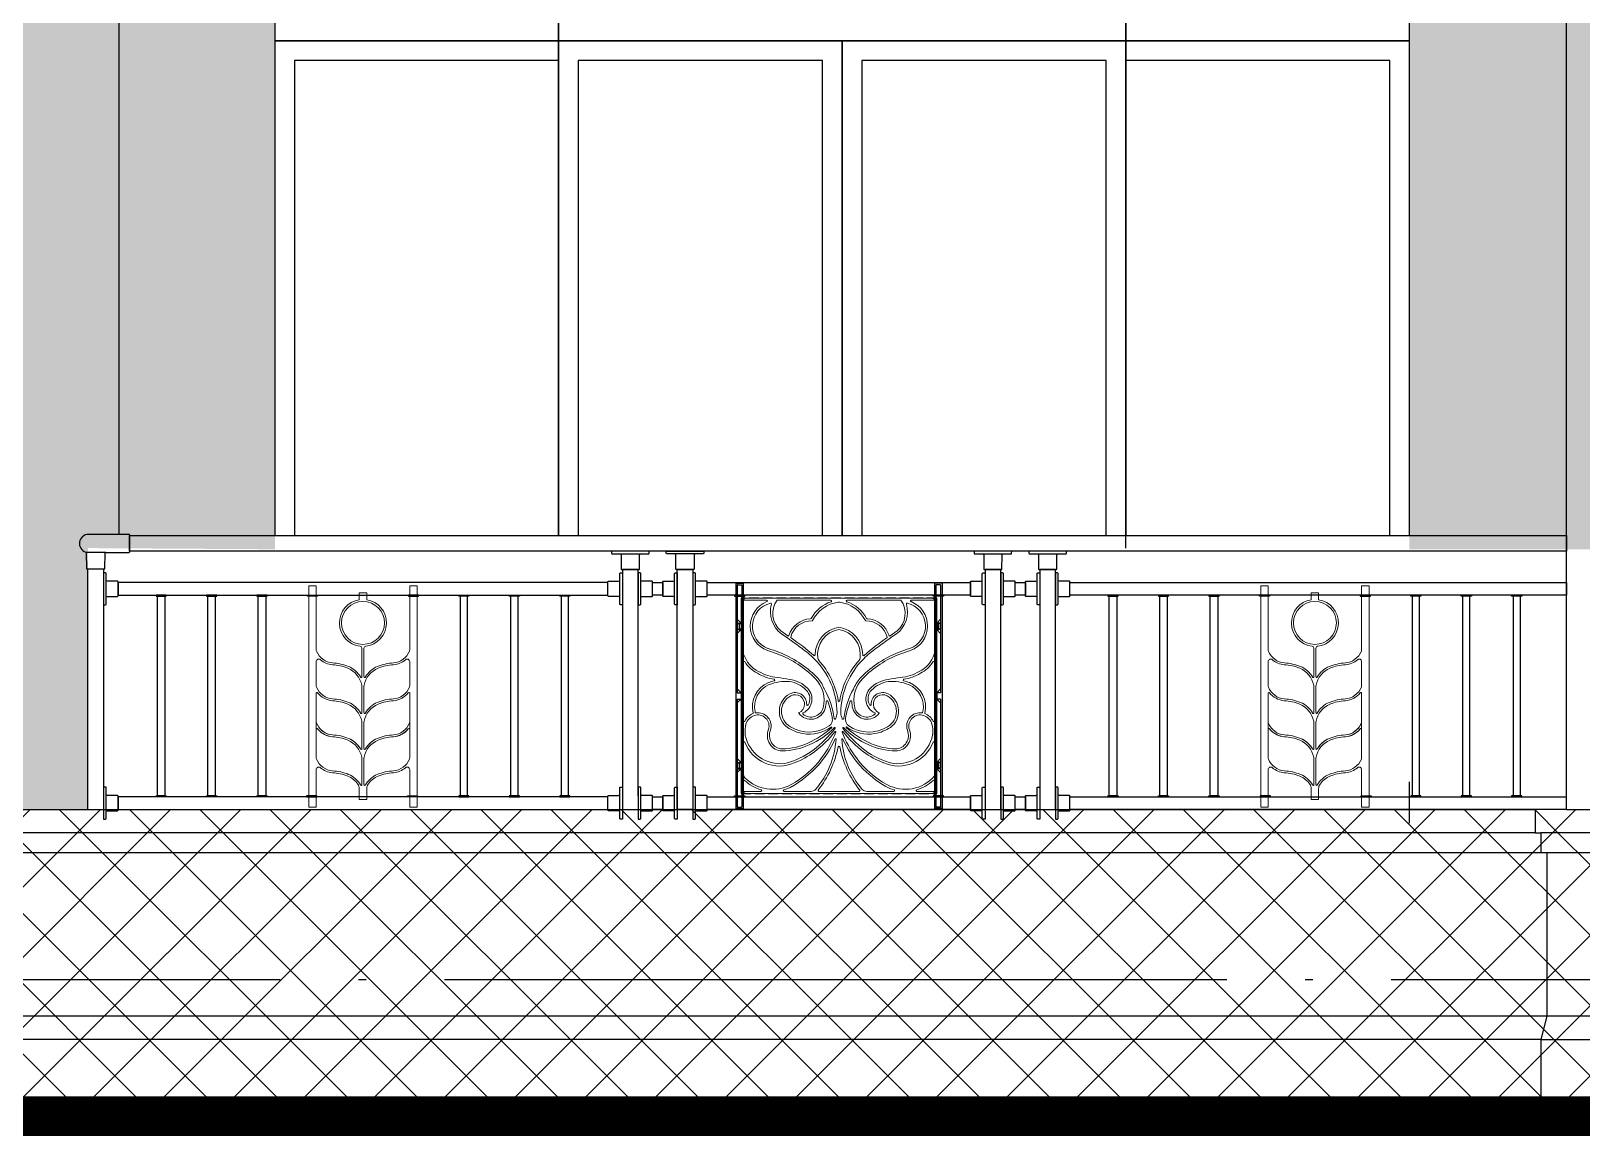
# Model space of a CAD drawing. Extents: x -12446 to 284554, y -295110 to 165007.
# Drawn here: x 61677 to 65642, y -262654 to -259829 of the extents above; entities that cross this region are included whole.
import ezdxf

# ---------------------------------------------------------------- set-up
doc = ezdxf.new("R2010")
doc.units = 0
doc.header["$LTSCALE"] = 1000
doc.linetypes.add('AX-14-E$0$DASH', pattern=[0.35, 0.25, -0.1])
doc.linetypes.add('AX-14-E$0$DOTE', pattern=[2.42, 2, -0.2, 0.02, -0.2])
doc.layers.get('0').update_dxf_attribs({"linetype": 'CONTINUOUS'})
doc.layers.get('Defpoints').update_dxf_attribs({"linetype": 'CONTINUOUS'})
for name, color, linetype in [('A-Anno-Note', 241, 'CONTINUOUS'), ('AX-14-comp-tc$0$AX-T-LMCZ-Z$0$AX-13-E01-E03$0$A-Detl-Patt', 8, 'CONTINUOUS'), ('AX-14-comp-tc$0$AX-T-LMCZ-Z$1$AX-13-E01-E03$0$家具与填充', 251, 'CONTINUOUS'), ('AX-14-E$0$A-Detl-Fine', 152, 'CONTINUOUS'), ('AX-14-E$0$A-Detl-Thin', 131, 'CONTINUOUS'), ('AX-14-E$0$A-elev-FIXT', 9, 'CONTINUOUS'), ('AX-14-E$0$A-elev-HRAL', 61, 'CONTINUOUS'), ('AX-14-E$0$A-elev-XFINE', 8, 'CONTINUOUS'), ('AX-14-E$0$栏杆型材', 82, 'CONTINUOUS'), ('AX-14-E$0$阳台栏杆扶手', 82, 'CONTINUOUS')]:
    doc.layers.add(name, color=color, linetype=linetype)
doc.layers.add('AX-14-E$0$A-Grid', color=222, linetype='AX-14-E$0$DOTE', plot=False)
doc.layers.add('AX-14-E$0$花形线', color=241, linetype='CONTINUOUS', lineweight=15)

# ---------------------------------------------------------------- blocks, each defined once
blk = doc.blocks.new('AX-14-E$0$4080转角立图')
at = {"layer": 'AX-14-E$0$A-elev-FIXT', "linetype": 'Continuous'}
blk.add_line((25.6, 42), (-24.3, 42), dxfattribs=at)
blk.add_lwpolyline([(-25.3, 43, -0.327139), (-24.2, 41.5), (-23.5, 0), (23.5, 0), (24.2, 40.5, -0.409111), (25.7, 42), (85.3, 42, 0.414214), (86.8, 43.5), (86.8, 86.5, 0.414214), (85.3, 88), (-18.8, 88, 0.865157)], format="xyb", close=True, dxfattribs=at)
blk = doc.blocks.new('AX-14-E$0$32固定座立面')
at = {"layer": 'AX-14-E$0$栏杆型材', "color": 6, "linetype": 'Continuous'}
blk.add_line((-7, -22.5), (-7, 22.5), dxfattribs=at)
blk.add_lwpolyline([(-7, -22.5, 0.41166), (-10, -19.5), (-36, -19.3, -0.41166), (-37, -18.3), (-37, 18.3, -0.41166), (-36, 19.3), (-10, 19.5, 0.41166), (-7, 22.5), (-7, 39, -0.41166), (-5, 41), (0, 41.1), (0, -41.1), (-5, -41, -0.41166), (-7, -39)], format="xyb", close=True, dxfattribs=at)
blk = doc.blocks.new('AX-14-E$0$螺帽01')
at = {"layer": 'AX-14-E$0$A-elev-XFINE', "linetype": 'Continuous'}
blk.add_lwpolyline([(-12.5, -3), (12.5, -3, 0.414214), (13, -2.5), (13, -0.5, 0.414214), (12.5, 0), (-12.5, 0, 0.414214), (-13, -0.5), (-13, -2.5, 0.414214)], format="xyb", close=True, dxfattribs=at)
blk = doc.blocks.new('AX-14-E$0$40固定座立图')
at = {"layer": 'AX-14-E$0$A-elev-HRAL', "color": 6, "linetype": 'Continuous'}
blk.add_line((-26.5, -7), (26.5, -7), dxfattribs=at)
blk.add_lwpolyline([(48, -5), (48.1, 0), (-48.1, 0), (-48, -5, 0.41166), (-46, -7), (-26.5, -7, -0.41166), (-23.5, -10), (-23.2, -46, 0.41166), (-22.2, -47), (22.2, -47, 0.41166), (23.2, -46), (23.5, -10, -0.41166), (26.5, -7), (46, -7, 0.41166)], format="xyb", close=True, dxfattribs=at)
blk = doc.blocks.new('*U250')
at = {"layer": 'AX-14-E$0$A-elev-HRAL', "ltscale": 10}
for points in [[(12.5, 258, -0.414214), (13, 257.5), (13, 255.5, -0.414214), (12.5, 255), (-12.5, 255, -0.414214), (-13, 255.5), (-13, 257.5, -0.414214), (-12.5, 258)], [(12.5, -258, 0.414214), (13, -257.5), (13, -255.5, 0.414214), (12.5, -255), (-12.5, -255, 0.414214), (-13, -255.5), (-13, -257.5, 0.414214), (-12.5, -258)]]:
    blk.add_lwpolyline(points, format="xyb", close=True, dxfattribs=at)
blk.add_lwpolyline([(-9.5, -255), (9.5, -255), (9.5, 255), (-9.5, 255)], close=True, dxfattribs=at)
blk = doc.blocks.new('*U251')
at = {"layer": 'AX-14-E$0$A-elev-HRAL', "color": 0, "linetype": 'ByBlock', "lineweight": -2}
for p in [(0, 0), (129, 0), (258, 0)]:
    blk.add_blockref('*U250', p, dxfattribs=at)
blk = doc.blocks.new('*U252')
at = {"layer": 'AX-14-E$0$A-elev-HRAL', "ltscale": 10}
for points in [[(12.5, 258, -0.414214), (13, 257.5), (13, 255.5, -0.414214), (12.5, 255), (-12.5, 255, -0.414214), (-13, 255.5), (-13, 257.5, -0.414214), (-12.5, 258)], [(12.5, -258, 0.414214), (13, -257.5), (13, -255.5, 0.414214), (12.5, -255), (-12.5, -255, 0.414214), (-13, -255.5), (-13, -257.5, 0.414214), (-12.5, -258)]]:
    blk.add_lwpolyline(points, format="xyb", close=True, dxfattribs=at)
blk.add_lwpolyline([(-9.5, -255), (9.5, -255), (9.5, 255), (-9.5, 255)], close=True, dxfattribs=at)
blk = doc.blocks.new('*U253')
at = {"layer": 'AX-14-E$0$A-elev-HRAL', "color": 0, "linetype": 'ByBlock', "lineweight": -2}
for p in [(0, 0), (129, 0), (258, 0)]:
    blk.add_blockref('*U252', p, dxfattribs=at)
blk = doc.blocks.new('*U254')
at = {"layer": 'AX-14-E$0$A-elev-HRAL', "ltscale": 10}
for points in [[(12.5, 258, -0.414214), (13, 257.5), (13, 255.5, -0.414214), (12.5, 255), (-12.5, 255, -0.414214), (-13, 255.5), (-13, 257.5, -0.414214), (-12.5, 258)], [(12.5, -258, 0.414214), (13, -257.5), (13, -255.5, 0.414214), (12.5, -255), (-12.5, -255, 0.414214), (-13, -255.5), (-13, -257.5, 0.414214), (-12.5, -258)]]:
    blk.add_lwpolyline(points, format="xyb", close=True, dxfattribs=at)
blk.add_lwpolyline([(-9.5, -255), (9.5, -255), (9.5, 255), (-9.5, 255)], close=True, dxfattribs=at)
blk = doc.blocks.new('*U255')
at = {"layer": 'AX-14-E$0$A-elev-HRAL', "color": 0, "linetype": 'ByBlock', "lineweight": -2}
for p in [(0, 0), (129, 0), (258, 0)]:
    blk.add_blockref('*U254', p, dxfattribs=at)
blk = doc.blocks.new('*U256')
at = {"layer": 'AX-14-E$0$A-elev-HRAL', "ltscale": 10}
for points in [[(12.5, 258, -0.414214), (13, 257.5), (13, 255.5, -0.414214), (12.5, 255), (-12.5, 255, -0.414214), (-13, 255.5), (-13, 257.5, -0.414214), (-12.5, 258)], [(12.5, -258, 0.414214), (13, -257.5), (13, -255.5, 0.414214), (12.5, -255), (-12.5, -255, 0.414214), (-13, -255.5), (-13, -257.5, 0.414214), (-12.5, -258)]]:
    blk.add_lwpolyline(points, format="xyb", close=True, dxfattribs=at)
blk.add_lwpolyline([(-9.5, -255), (9.5, -255), (9.5, 255), (-9.5, 255)], close=True, dxfattribs=at)
blk = doc.blocks.new('*U257')
at = {"layer": 'AX-14-E$0$A-elev-HRAL', "color": 0, "linetype": 'ByBlock', "lineweight": -2}
for p in [(0, 0), (129, 0), (258, 0)]:
    blk.add_blockref('*U256', p, dxfattribs=at)
blk = doc.blocks.new('AX-14-E$0$镁铝合金竖杆576')
at = {"layer": 'AX-14-E$0$A-elev-HRAL', "ltscale": 10}
for p, q in [((-13.5, 287.5, 0), (-13.5, -287.5, 0)), ((-13, 288, 0), (5, 288, 0)), ((-10, 284, 0), (-10, 186)), ((-9.5, 284.5, 0), (1.5, 284.5, 0)), ((2, 284, 0), (2, -284, 0)), ((5.5, 287.5, 0), (5.5, -287.5, 0)), ((2, 207.5), (5.5, 207.5)), ((-10, 196), (0, 186)), ((-10, 186), (0, 186)), ((-10, 185), (-10, 171)), ((-10, 185), (0, 185)), ((-10, 171), (0, 171)), ((-10, 170), (-10, 8)), ((-10, 170), (0, 170)), ((-10, 160), (0, 170)), ((0, 186), (0, 170)), ((-10, 18), (0, 8)), ((-10, 8), (0, 8)), ((0, 8), (0, -8)), ((-10, -8), (-10, -170)), ((-10, -8), (0, -8)), ((-10, -18), (0, -8)), ((-10, -160), (0, -170)), ((-10, -170), (0, -170)), ((-10, -171), (-10, -185)), ((-10, -171), (0, -171)), ((-10, -185), (0, -185)), ((-10, -186), (-10, -284, 0)), ((-10, -186), (0, -186)), ((-10, -196), (0, -186)), ((0, -170), (0, -186)), ((2, -187.5), (5.5, -187.5)), ((-13, -288, 0), (5, -288, 0)), ((-9.5, -284.5, 0), (1.5, -284.5, 0))]:
    blk.add_line(p, q, dxfattribs=at)
for centre, start, end in [((-13, 287.5, 0), 90, 180), ((-9.5, 284, 0), 90, 180), ((1.5, 284, 0), 0, 90), ((5, 287.5, 0), 0, 90), ((-13, -287.5, 0), 180, 270), ((-9.5, -284, 0), 180, 270), ((1.5, -284, 0), 270, 0), ((5, -287.5, 0), 270, 0)]:
    blk.add_arc(centre, 0.5, start, end, dxfattribs=at)
blk = doc.blocks.new('AX-14-E$0$祥云铁花六')
at = {"layer": 'AX-14-E$0$花形线'}
for p, q in [((0, -107), (0, -3)), ((0, -3), (7, -3)), ((5.5, -6.5), (5.5, -139)), ((65, -5.5), (6.5, -5.5)), ((9, -1), (7, -3)), ((9, 0), (491, 0)), ((9, 0), (9, -1)), ((229.3, -5.5), (91.6, -5.5)), ((408.4, -5.5), (270.7, -5.5)), ((493.5, -5.5), (435, -5.5)), ((491, 0), (491, -1)), ((491, -1), (493, -3)), ((500, -3), (493, -3)), ((494.5, -139), (494.5, -6.5)), ((500, -3), (500, -107)), ((0, -407), (0, -107)), ((101.4, -84.1), (119, -96.8)), ((381, -96.8), (398.6, -84.1)), ((500, -107), (500, -407)), ((94.2, -143.4), (67, -134.2)), ((96.2, -138.3), (96.2, -138.3)), ((403.8, -138.3), (403.8, -138.3)), ((433, -134.2), (405.8, -143.4)), ((5.5, -163.8), (5.5, -314.1)), ((494.5, -314.1), (494.5, -163.8)), ((35.6, -290.5), (36, -292.9)), ((214.8, -282.3), (214.7, -282.4)), ((285.3, -282.4), (285.2, -282.3)), ((464, -292.9), (464.4, -290.5)), ((5.5, -369.7), (5.5, -449)), ((494.5, -454.9), (494.5, -369.7)), ((-5, -422), (-4, -421)), ((-5, -434), (-5, -422)), ((-5, -434), (-4, -435)), ((-4, -421), (0, -421)), ((-4, -435), (-4, -421)), ((-4, -435), (0, -435)), ((0, -497), (0, -407)), ((500, -407), (500, -497)), ((504, -421), (500, -421)), ((504, -435), (500, -435)), ((505, -422), (504, -421)), ((504, -435), (504, -421)), ((505, -434), (504, -435)), ((505, -434), (505, -422)), ((5.5, -467.7), (5.5, -493.5)), ((494.5, -493.5), (494.5, -467.7)), ((0, -497), (7, -497)), ((6.5, -494.5), (50.7, -494.5)), ((9, -499), (7, -497)), ((9, -500), (9, -499)), ((491, -500), (9, -500)), ((109.6, -494.5), (179, -494.5)), ((198.5, -494.5), (301.5, -494.5)), ((321, -494.5), (390.4, -494.5)), ((449.3, -494.5), (493.5, -494.5)), ((491, -499), (493, -497)), ((491, -500), (491, -499)), ((500, -497), (493, -497))]:
    blk.add_line(p, q, dxfattribs=at)
at = {"layer": 'AX-14-E$0$花形线', "ltscale": 10}
for p, q in [((-5, -66), (-4, -65)), ((-5, -78), (-5, -66)), ((-5, -78), (-4, -79)), ((-4, -65), (0, -65)), ((-4, -79), (-4, -65)), ((-4, -79), (0, -79)), ((504, -65), (500, -65)), ((504, -79), (500, -79)), ((505, -66), (504, -65)), ((504, -79), (504, -65)), ((505, -78), (504, -79)), ((505, -78), (505, -66))]:
    blk.add_line(p, q, dxfattribs=at)
at = {"layer": 'AX-14-E$0$花形线'}
for centre, radius, start, end in [((6.5, -6.5), 1, 90, 180), ((90.2, -71.5), 66.8, 111.4629, 249.7109), ((89.4, -72), 60.6, 103.7038, 249.4926), ((65, -7.5), 2, 291.4629, 90), ((146.9, -34.8), 72.1, 164.5587, 232.2861), ((75.5, -15), 2, 344.5587, 103.7038), ((139.1, -39.5), 58.4, 144.3447, 229.8382), ((258.8, -95.2), 90.5, 108.6201, 151.5086), ((258.2, -94.4), 84.1, 96.8348, 154.2697), ((229.3, -7.5), 2, 288.6201, 90), ((250, -25.8), 15, 83.1652, 96.8348), ((241.8, -94.4), 84.1, 25.7303, 83.1652), ((270.7, -7.5), 2, 90, 251.3799), ((241.2, -95.2), 90.5, 28.4914, 71.3799), ((353.1, -34.8), 72.1, 307.7139, 15.4413), ((360.9, -39.5), 58.4, 310.1618, 35.6553), ((424.5, -15), 2, 76.2962, 195.4413), ((410.6, -72), 60.6, 289.9688, 76.2962), ((435, -7.5), 2, 90, 248.5371), ((409.8, -71.5), 66.8, 290.2891, 68.5371), ((493.5, -6.5), 1, 0, 90), ((180.7, -114.5), 61.6, 92.9378, 162.2662), ((180.7, -114.5), 56.1, 89.2014, 164.7366), ((177.5, -51.1), 2, 272.9378, 332.1055), ((181.5, -57.5), 1, 269.2014, 334.727), ((262.6, -146.9), 73.7, 99.8083, 178.7152), ((237.4, -146.9), 73.7, 1.2848, 80.1917), ((318.5, -57.5), 1, 205.273, 270.7986), ((319.3, -114.5), 56.1, 15.2634, 90.7986), ((322.5, -51.1), 2, 207.8945, 267.0622), ((319.3, -114.5), 61.6, 17.7338, 87.0622), ((-287.1, -696.7), 719.7, 52.1378, 57.1958), ((120.2, -95.2), 2, 234.3098, 342.2662), ((128.6, -100.3), 2, 164.7366, 234.9669), ((-181, -559), 551.4, 48.3295, 55.988), ((261.2, -145.4), 66, 99.8055, 187.1068), ((238.8, -145.4), 66, 352.8932, 80.1945), ((681, -559), 551.4, 124.012, 131.6705), ((787.1, -696.7), 719.7, 122.8042, 127.8622), ((371.4, -100.3), 2, 305.0331, 15.2634), ((379.8, -95.2), 2, 197.7338, 305.6902), ((20.5, -139), 15, 180, 198.5788), ((78.8, -119.4), 76.5, 198.5788, 243.5048), ((73.4, -114.7), 15, 249.4926, 253.5166), ((-30.5, -466), 351.3, 68.8614, 73.5166), ((-3.1, -394.9), 269.7, 44.6157, 68.8614), ((-10.5, -406.3), 288.4, 45.1922, 68.2807), ((-6.7, -352.5), 276.1, 45.5911, 54.2274), ((186.9, -145.6), 2, 228.3295, 10.7823), ((49.6, -294.9), 195.5, 0.3834, 45.5911), ((205.7, -152.6), 10, 185.2537, 222.1559), ((450.4, -294.9), 195.5, 134.4089, 179.6166), ((294.3, -152.6), 10, 317.8441, 354.7463), ((510.5, -406.3), 288.4, 111.7193, 134.8078), ((503.1, -394.9), 269.7, 111.1386, 135.3843), ((313.1, -145.6), 2, 169.2177, 311.6705), ((506.7, -352.5), 276.1, 125.7726, 134.4089), ((530.5, -466), 351.3, 106.4044, 111.1386), ((421.2, -119.4), 76.5, 296.4952, 341.4212), ((479.5, -139), 15, 341.4212, 0), ((7.5, -163.8), 2, 31.9301, 180), ((78.7, -119.4), 81.9, 211.9301, 243.3006), ((105.7, -81.6), 128, 240.1164, 260.3322), ((105.7, -81.6), 122.5, 240.1164, 263.9737), ((48.3, -295.2), 202.4, 9.2413, 42.1559), ((451.7, -295.2), 202.4, 137.8441, 170.7587), ((394.3, -81.6), 122.5, 276.0263, 299.8836), ((394.3, -81.6), 128, 279.6678, 299.8836), ((421.3, -119.4), 81.9, 296.6994, 328.0699), ((492.5, -163.8), 2, 0, 148.0699), ((95.1, -277.9), 66.4, 112.1902, 194.3855), ((94.9, -277.7), 60.7, 112.1323, 192.199), ((115.1, -331.7), 123.9, 104.3564, 111.3434), ((114, -324.7), 111.5, 85.2413, 112.1323), ((83.9, -209.8), 2, 284.3564, 80.3322), ((53.6, -567), 365.7, 78.9111, 83.8433), ((114.3, -285.3), 72.2, 43.6853, 82.8845), ((115.1, -283.7), 76, 43.334, 83.3313), ((142, -258.3), 39.1, 295.1597, 43.334), ((144.4, -257.5), 31.3, 329.1668, 45.0781), ((133.7, -261.1), 78.3, 345.2933, 45.1922), ((133.7, -261.1), 83.8, 21.5129, 45.1922), ((230.3, -223), 20, 201.5129, 209.4559), ((34.3, -333.7), 205, 7.1734, 29.4559), ((465.7, -333.7), 205, 150.5441, 172.8266), ((269.7, -223), 20, 330.5441, 338.4871), ((366.3, -261.1), 78.3, 134.8078, 194.7067), ((366.3, -261.1), 83.8, 134.8078, 158.4871), ((358, -258.3), 39.1, 136.666, 244.8403), ((355.6, -257.5), 31.3, 134.9219, 210.8332), ((384.9, -283.7), 76, 96.6687, 136.666), ((385.7, -285.3), 72.2, 97.1155, 136.3147), ((446.4, -567), 365.7, 96.1567, 101.0889), ((386, -324.7), 111.5, 67.8677, 94.7587), ((416.1, -209.8), 2, 99.6678, 255.6436), ((384.9, -331.7), 123.9, 68.6566, 75.6436), ((405.1, -277.7), 60.7, 347.801, 67.8677), ((404.9, -277.9), 66.4, 345.6145, 67.8098), ((148.1, -289.9), 50.6, 118.3226, 234.3446), ((148, -289.9), 45, 117.9536, 240.6207), ((138.1, -271.3), 29.5, 357.7363, 118.4287), ((138.1, -271.3), 24, 293.393, 117.9205), ((169.6, -272.5), 2, 177.7363, 329.1668), ((133.7, -261.1), 83.8, 345.2933, 357.6896), ((219.4, -264.5), 2, 20.1455, 177.6896), ((-25.3, -354.3), 262.7, 10.3928, 20.1455), ((250, -262.4), 2, 189.2413, 350.7587), ((525.3, -354.3), 262.7, 159.8545, 169.6072), ((280.6, -264.5), 2, 2.3104, 159.8545), ((366.3, -261.1), 83.8, 182.3104, 194.7067), ((330.4, -272.5), 2, 210.8332, 2.2637), ((361.9, -271.3), 29.5, 61.5713, 182.2637), ((361.9, -271.3), 24, 62.0795, 246.607), ((352, -289.9), 45, 299.3793, 62.0464), ((351.9, -289.9), 50.6, 305.6554, 61.6774), ((7.5, -314.1), 2, 180, 334.1364), ((44.7, -332.1), 39.3, 111.7373, 154.1364), ((45, -332.6), 34.4, 109.6431, 162.4707), ((29.7, -294.6), 1, 291.9632, 14.3855), ((42.5, -327.6), 28.8, 343.2516, 108.1432), ((37, -292.7), 1, 191.0799, 278.9061), ((42.5, -327.5), 34.3, 342.2251, 98.9061), ((148, -294.2), 1, 113.393, 217.2759), ((177.8, -271.5), 38.5, 217.2759, 343.5434), ((159.4, -295.5), 2, 115.1597, 230.4792), ((178.6, -272.3), 32.1, 230.4792, 344.4049), ((213.4, -310.5), 20, 304.6649, 10.3928), ((239.7, -307.8), 2, 187.1734, 335.5468), ((205.1, -292.1), 40.1, 335.5468, 357.7723), ((294.9, -292.1), 40.1, 182.2277, 204.4532), ((260.3, -307.8), 2, 204.4532, 352.8266), ((286.6, -310.5), 20, 169.6072, 235.3351), ((322.2, -271.5), 38.5, 196.4566, 322.7241), ((321.4, -272.3), 32.1, 195.5951, 309.5208), ((340.6, -295.5), 2, 309.5208, 64.8403), ((352, -294.2), 1, 322.7241, 66.607), ((457.5, -327.5), 34.3, 81.0939, 197.7749), ((457.5, -327.6), 28.8, 71.8568, 196.7484), ((463, -292.7), 1, 261.0939, 348.9201), ((455, -332.6), 34.4, 17.5293, 70.3569), ((470.3, -294.6), 1, 165.6145, 248.0368), ((455.3, -332.1), 39.3, 25.8636, 68.2627), ((492.5, -314.1), 2, 205.8636, 0), ((98.6, -341.8), 88.6, 167.2346, 184.4473), ((25.3, -347.5), 15, 184.4473, 190.9878), ((99.4, -333.1), 90.5, 190.9878, 277.6867), ((107.1, -351.5), 40.2, 157.1293, 212.2197), ((107.1, -351.5), 34.7, 157.134, 212.4682), ((176.1, -243), 105.2, 236.8488, 260.0488), ((173.7, -253.2), 89.7, 237.7959, 304.6649), ((174.2, -253.7), 94.3, 260.0488, 306.1557), ((75.9, -161.1), 230.4, 294.2606, 312.4746), ((92, -187.8), 205, 293.5859, 315.7061), ((5.5, -152.9), 295.9, 307.0893, 322.472), ((23.9, -173.4), 273.8, 306.6048, 322.2397), ((-30.5, -235), 293.2, 323.6074, 338.4375), ((230.5, -330.7), 1.09, 342.7316, 126.1557), ((239.1, -332.3), 1.33, 322.472, 104.2732), ((240.9, -342.3), 1.33, 338.4375, 114.1721), ((259.1, -342.3), 1.33, 65.8279, 201.5625), ((530.5, -235), 293.2, 201.5625, 216.3926), ((260.9, -332.3), 1.33, 75.7268, 217.528), ((476.1, -173.4), 273.8, 217.7603, 233.3952), ((494.5, -152.9), 295.9, 217.528, 232.9107), ((408, -187.8), 205, 224.2939, 246.4141), ((269.5, -330.7), 1.09, 53.8443, 197.2684), ((424.1, -161.1), 230.4, 227.5254, 245.7394), ((325.8, -253.7), 94.3, 233.8443, 279.9512), ((326.3, -253.2), 89.7, 235.3351, 302.2041), ((323.9, -243), 105.2, 279.9512, 303.1512), ((400.6, -333.1), 90.5, 262.3133, 349.0122), ((392.9, -351.5), 34.7, 327.5318, 22.866), ((392.9, -351.5), 40.2, 327.7803, 22.8707), ((401.4, -341.8), 88.6, 355.5527, 12.7654), ((474.7, -347.5), 15, 349.0122, 355.5527), ((7.5, -369.7), 2, 21.1901, 180), ((97.8, -334.7), 94.8, 201.1901, 293.4218), ((104.7, -354.3), 36.7, 210.5687, 270.3076), ((104.7, -354.3), 31.2, 210.5585, 270.3163), ((104, -223.3), 162.2, 270.3163, 294.2606), ((100.6, -207.6), 183.4, 271.3252, 293.5859), ((68, -235.5), 192.3, 283.085, 307.0893), ((-3.8, -249.3), 268.3, 299.9235, 335.5929), ((57.2, -218.3), 217.9, 291.03, 306.6048), ((25.8, -347.8), 217.1, 319.3099, 356.5918), ((-18.3, -324.6), 272.2, 322.2388, 348.1038), ((241.5, -360.6), 1, 356.5918, 155.5929), ((250, -381.1), 2, 11.8962, 168.1038), ((518.3, -324.6), 272.2, 191.8962, 217.7612), ((258.5, -360.6), 1, 24.4071, 183.4082), ((474.2, -347.8), 217.1, 183.4082, 220.6901), ((503.8, -249.3), 268.3, 204.4071, 240.0765), ((442.8, -218.3), 217.9, 233.3952, 248.8945), ((432, -235.5), 192.3, 232.9107, 256.915), ((399.4, -207.6), 183.4, 246.4141, 268.6748), ((396, -223.3), 162.2, 245.7394, 269.6837), ((402.2, -334.7), 94.8, 246.7449, 338.8099), ((395.3, -354.3), 31.2, 269.6837, 329.4415), ((395.3, -354.3), 36.7, 269.6924, 329.4313), ((492.5, -369.7), 2, 0, 158.8099), ((13.4, -267.4), 238.6, 298.5501, 323.6074), ((486.6, -267.4), 238.6, 216.3926, 241.4499), ((358.9, -435.6), 15, 66.7449, 68.8945), ((20.5, -449), 15, 180, 224.593), ((7.5, -467.7), 2, 46.5545, 180), ((80.1, -391), 103.6, 226.5545, 253.8294), ((80.2, -390.2), 98.9, 224.593, 298.5501), ((419.8, -390.2), 98.9, 241.4499, 319.0945), ((419.9, -391), 103.6, 286.1706, 313.4455), ((492.5, -467.7), 2, 0, 133.4455), ((6.5, -493.5), 1, 180, 270), ((50.7, -492.5), 2, 270, 73.8294), ((109.6, -492.5), 2, 106.1706, 270), ((80.1, -391), 103.6, 286.1706, 298.7785), ((179, -479.5), 15, 270, 319.3099), ((198.5, -492.5), 2, 142.2388, 270), ((301.5, -492.5), 2, 270, 37.7612), ((321, -479.5), 15, 220.6901, 270), ((419.9, -391), 103.6, 241.2215, 253.8294), ((390.4, -492.5), 2, 270, 73.8294), ((449.3, -492.5), 2, 106.1706, 270), ((493.5, -493.5), 1, 270, 0)]:
    blk.add_arc(centre, radius, start, end, dxfattribs=at)
at = {"layer": 'Defpoints', "color": 1, "linetype": 'AX-14-E$0$DASH', "ltscale": 0.1}
blk.add_lwpolyline([(0, -500), (500, -500), (500, 0), (0, 0)], close=True, dxfattribs=at)
blk = doc.blocks.new('AX-14-E$0$麦穗铁花九')
at = {"layer": 'AX-14-E$0$花形线'}
for p, q in [((0, 0), (19, 0)), ((0, -566), (0, 0)), ((19, 0), (19, -163.7)), ((258, 0), (277, 0)), ((258, -163.7), (258, 0)), ((277, 0), (277, -566)), ((148, -18), (129, -18)), ((129, -36), (129, -18)), ((148, -18), (148, -36)), ((19, -194.2), (19, -255.7)), ((136, -232.5), (136, -159.8)), ((141, -159.8), (141, -232.5)), ((258, -255.7), (258, -194.2)), ((19, -274.9), (19, -347.7)), ((136, -324.5), (136, -258.9)), ((141, -258.9), (141, -324.5)), ((258, -347.7), (258, -274.9)), ((19, -439.7), (19, -347.7)), ((136, -416.5), (136, -350.9)), ((136, -416.5), (136, -350.9)), ((141, -350.9), (141, -416.5)), ((141, -350.9), (141, -416.5)), ((258, -347.7), (258, -439.7)), ((19, -366.9), (19, -439.7)), ((19, -366.9), (19, -439.7)), ((258, -439.7), (258, -366.9)), ((258, -439.7), (258, -366.9)), ((19, -470.2), (19, -566)), ((136, -508.5), (136, -442.9)), ((136, -508.5), (136, -442.9)), ((136, -508.5), (136, -442.9)), ((141, -442.9), (141, -508.5)), ((141, -442.9), (141, -508.5)), ((258, -566), (258, -470.2)), ((129, -547), (129, -519)), ((148, -547), (129, -547)), ((148, -547), (148, -519)), ((19, -566), (0, -566)), ((277, -566), (258, -566))]:
    blk.add_line(p, q, dxfattribs=at)
blk.add_circle((138.5, -95.2), 55, dxfattribs=at)
for centre, radius, start, end in [((138.5, -95.2), 60, 99.1102, 263.3742), ((138.5, -95.2), 60, 276.6258, 80.8898), ((131, -159.8), 5, 0, 83.3742), ((146, -159.8), 5, 96.6259, 180), ((29, -163.7), 10, 180, 202.5285), ((25.5, -194.2), 6.5, 48.9817, 180), ((65, -148.8), 49, 202.5283, 264.7738), ((65, -148.8), 53.7, 228.9817, 264.9129), ((55.9, -319.4), 121.9, 67.8778, 87.8433), ((221.1, -319.4), 121.9, 92.1567, 112.1222), ((212, -148.8), 49, 275.2262, 337.4717), ((212, -148.8), 53.7, 275.0871, 311.0183), ((251.5, -194.2), 6.5, 360, 131.0183), ((248, -163.7), 10, 337.4718, 360), ((55.9, -319.5), 117.3, 67.9628, 87.8994), ((74.7, -267.6), 62.3, 11.9892, 66.0287), ((74.7, -267.6), 67, 30.6455, 66.0287), ((134, -232.5), 2, 210.6455, 360), ((143, -232.5), 2, 180, 329.3545), ((202.3, -267.6), 62.3, 113.9713, 168.0108), ((202.3, -267.6), 67, 113.9713, 149.3545), ((221.1, -319.5), 117.3, 92.1006, 112.0372), ((29, -255.7), 10, 180, 202.5285), ((21, -274.9), 2, 37.8001, 180), ((65, -240.8), 49, 202.5283, 264.7738), ((65, -240.8), 53.7, 217.8001, 264.9129), ((116, -258.9), 20, 360, 11.9893), ((161, -258.9), 20, 168.0107, 180), ((212, -240.8), 49, 275.2262, 337.4717), ((212, -240.8), 53.7, 275.0871, 322.1999), ((256, -274.9), 2, 360, 142.1999), ((248, -255.7), 10, 337.4718, 360), ((55.9, -411.5), 117.3, 67.9628, 87.8994), ((55.9, -411.4), 121.9, 67.8778, 87.8433), ((74.7, -359.6), 62.3, 11.9892, 66.0287), ((74.7, -359.6), 67, 30.6455, 66.0287), ((202.3, -359.6), 62.3, 113.9713, 168.0108), ((202.3, -359.6), 67, 113.9713, 149.3545), ((221.1, -411.4), 121.9, 92.1567, 112.1222), ((221.1, -411.5), 117.3, 92.1006, 112.0372), ((29, -347.7), 10, 180, 202.5285), ((29, -347.7), 10, 180, 202.5285), ((65, -332.8), 49, 202.5283, 264.7738), ((65, -332.8), 49, 202.5283, 264.7738), ((65, -332.8), 49, 202.5283, 264.7738), ((134, -324.5), 2, 210.6456, 360), ((116, -350.9), 20, 360, 11.9892), ((116, -350.9), 20, 360, 11.9892), ((143, -324.5), 2, 180, 329.3545), ((161, -350.9), 20, 168.0107, 180), ((161, -350.9), 20, 168.0108, 180), ((212, -332.8), 49, 275.2262, 339.9297), ((212, -332.8), 49, 275.2262, 337.4717), ((212, -332.8), 49, 275.2262, 337.4717), ((248, -347.7), 10, 337.4718, 360), ((248, -347.7), 10, 337.4718, 360), ((21, -366.9), 2, 37.8001, 180), ((21, -366.9), 2, 37.8001, 180), ((65, -332.8), 53.7, 217.8001, 264.9129), ((65, -332.8), 53.7, 217.8001, 264.9129), ((65, -332.8), 53.7, 220.6616, 264.9129), ((55.9, -503.5), 117.3, 67.9628, 87.8994), ((55.9, -503.5), 117.3, 67.9628, 87.8994), ((55.9, -503.4), 121.9, 67.8778, 87.8433), ((55.9, -503.4), 121.9, 67.8778, 87.8433), ((74.7, -451.6), 62.3, 11.9892, 66.0287), ((74.7, -451.6), 62.3, 11.9892, 66.0287), ((74.7, -451.6), 67, 33.5141, 66.0287), ((74.7, -451.6), 67, 30.6455, 66.0287), ((74.7, -451.6), 67, 30.6455, 66.0287), ((202.3, -451.6), 62.3, 113.9713, 168.0108), ((202.3, -451.6), 62.3, 113.9713, 168.0108), ((202.3, -451.6), 67, 113.9713, 149.3545), ((202.3, -451.6), 67, 113.9713, 149.3545), ((202.3, -451.6), 67, 113.9713, 149.3545), ((202.3, -451.6), 67, 113.9713, 146.4859), ((221.1, -503.4), 121.9, 92.1567, 112.1222), ((221.1, -503.4), 121.9, 92.1567, 112.1222), ((221.1, -503.5), 117.3, 92.1006, 112.0372), ((221.1, -503.5), 117.3, 92.1006, 112.0372), ((212, -332.8), 53.7, 275.0871, 322.1999), ((212, -332.8), 53.7, 275.0871, 322.1999), ((212, -332.8), 53.7, 275.0871, 319.3384), ((256, -366.9), 2, 360, 142.1999), ((256, -366.9), 2, 360, 142.1999), ((134, -416.5), 2, 210.6456, 360), ((134, -416.5), 2, 210.6455, 360), ((143, -416.5), 2, 180, 329.3545), ((143, -416.5), 2, 180, 329.3544), ((29, -439.7), 10, 180, 202.5284), ((29, -439.7), 10, 180, 202.5285), ((25.5, -470.2), 6.5, 48.9817, 180), ((65, -424.8), 49, 202.5283, 264.7738), ((65, -424.8), 49, 202.5283, 264.7738), ((65, -424.8), 53.7, 228.9817, 264.9129), ((65, -424.8), 53.7, 228.9817, 264.9129), ((55.9, -595.4), 121.9, 67.8778, 87.8433), ((55.9, -595.4), 121.9, 67.8778, 87.8433), ((116, -442.9), 20, 0.0001, 11.989), ((116, -442.9), 20, 360, 11.9893), ((161, -442.9), 20, 168.0109, 180), ((161, -442.9), 20, 168.0108, 180), ((221.1, -595.4), 121.9, 92.1567, 112.1222), ((221.1, -595.4), 121.9, 92.1567, 112.1222), ((212, -424.8), 49, 275.2262, 337.4717), ((212, -424.8), 49, 275.2262, 337.4717), ((212, -424.8), 53.7, 275.0871, 311.03), ((212, -424.8), 53.7, 275.0871, 311.0183), ((251.5, -470.2), 6.5, 360, 131.0183), ((248, -439.7), 10, 337.4717, 360), ((248, -439.7), 10, 337.4718, 360), ((55.9, -595.5), 117.3, 67.9628, 87.8994), ((55.9, -595.5), 117.3, 67.9628, 87.8994), ((74.7, -543.6), 62.3, 35.6545, 66.0287), ((74.7, -543.6), 67, 30.6455, 66.0287), ((74.7, -543.6), 67, 30.6455, 66.0287), ((109, -519), 20, 360, 35.6546), ((134, -508.5), 2, 210.6456, 360), ((134, -508.5), 2, 210.6456, 360), ((134, -508.5), 2, 210.6455, 360), ((143, -508.5), 2, 180, 329.3545), ((143, -508.5), 2, 180, 329.3545), ((202.3, -543.6), 67, 113.9713, 149.3545), ((202.3, -543.6), 67, 113.9713, 149.3545), ((168, -519), 20, 144.3455, 180), ((202.3, -543.6), 62.3, 113.9713, 144.3455), ((221.1, -595.5), 117.3, 92.1006, 112.0372), ((221.1, -595.5), 117.3, 92.1006, 112.0372)]:
    blk.add_arc(centre, radius, start, end, dxfattribs=at)
blk = doc.blocks.new('AX-14-E$0$A$C2994032C')
for p, q in [((7300, 735), (7300, 675)), ((7300, 675), (3398.7, 675))]:
    blk.add_line(p, q)
at = {"layer": 'AX-14-E$0$A-Detl-Fine'}
for points in [[(4803.7, 2650), (4128.7, 2650), (4128.7, 1435)], [(5478.7, 1435), (5478.7, 2650), (4853.7, 2650), (4853.7, 1435)], [(6203.7, 1435), (6203.7, 2650), (5578.7, 2650), (5578.7, 1435)], [(6928.7, 1435), (6928.7, 2650), (6253.7, 2650)]]:
    blk.add_lwpolyline(points, dxfattribs=at)
at = {"layer": 'AX-14-E$0$A-Detl-Thin'}
for p, q in [((3680, 1438), (3680, 3755)), ((3413.7, 625), (7315, 625)), ((7330, 625), (11328.7, 625)), ((7330, 206.3), (-1370, 206.3)), ((11328.7, 206.3), (7330, 206.3)), ((7315, 146.3), (-1385, 146.3)), ((7315, 146.3), (11343.7, 146.3)), ((15, 0), (17078.7, 0))]:
    blk.add_line(p, q, dxfattribs=at)
for points in [[(4803.7, 3650), (4078.7, 3650), (4078.7, 2700), (4803.7, 2700)], [(6253.7, 3650), (4803.7, 3650), (4803.7, 2700), (6253.7, 2700)], [(6978.7, 3650), (6253.7, 3650), (6253.7, 2700), (6978.7, 2700)]]:
    blk.add_lwpolyline(points, close=True, dxfattribs=at)
for points in [[(4803.7, 1435), (4803.7, 2700), (4078.7, 2700), (4078.7, 1435)], [(5528.7, 1435), (5528.7, 2700), (4803.7, 2700), (4803.7, 1435)], [(6253.7, 1403), (6253.7, 2700), (5528.7, 2700), (5528.7, 1435)], [(6978.7, 1435), (6978.7, 2700), (6253.7, 2700), (6253.7, 1435)]]:
    blk.add_lwpolyline(points, dxfattribs=at)
at = {"layer": 'AX-14-E$0$栏杆型材'}
for points in [[(3600.4, 735), (3600.4, 1350), (3640.4, 1350), (3640.4, 770)], [(7300, 735), (6110.9, 735), (6110.9, 767), (7380, 767)]]:
    blk.add_lwpolyline(points, dxfattribs=at)
for points in [[(4929.9, 1314.9), (3677.4, 1314.9), (3677.4, 1282.9), (4929.9, 1282.9)], [(5069.9, 1282.9), (5043.9, 1282.9), (5043.9, 1314.9), (5069.9, 1314.9)], [(5183.9, 1314.9), (5856.9, 1314.9), (5856.9, 1282.9), (5183.9, 1282.9)], [(6110.9, 1314.9), (7380, 1314.9), (7380, 1282.9), (6110.9, 1282.9)], [(4929.9, 767), (3677.4, 767), (3677.4, 735), (4929.9, 735)], [(5069.9, 735), (5043.9, 735), (5043.9, 767), (5069.9, 767)], [(5183.9, 767), (5856.9, 767), (5856.9, 735), (5183.9, 735)]]:
    blk.add_lwpolyline(points, close=True, dxfattribs=at)
at = {"layer": 'AX-14-E$0$栏杆型材', "elevation": 0}
blk.add_lwpolyline([(5006.9, 770), (5006.9, 1348), (4966.9, 1348), (4966.9, 770)], dxfattribs=at)
for points in [[(5106.9, 1348), (5146.9, 1348), (5146.9, 735), (5106.9, 735)], [(5933.9, 1348), (5893.9, 1348), (5893.9, 735), (5933.9, 735)], [(5996.9, 1282.9), (5970.9, 1282.9), (5970.9, 1314.9), (5996.9, 1314.9)], [(6073.9, 1348), (6033.9, 1348), (6033.9, 735), (6073.9, 735)], [(5996.9, 735), (5970.9, 735), (5970.9, 767), (5996.9, 767)]]:
    blk.add_lwpolyline(points, close=True, dxfattribs=at)
at = {"layer": 'AX-14-E$0$阳台栏杆扶手'}
blk.add_lwpolyline([(7380, 1395), (3707.1, 1395), (3707.1, 1435), (7380, 1435)], close=True, dxfattribs=at)
blk.add_blockref('AX-14-E$0$祥云铁花六', (5270.4, 1275.4, 0))
at = {"layer": 'AX-14-E$0$A-elev-HRAL'}
for name, p in [('AX-14-E$0$4080转角立图', (3620.4, 1350)), ('AX-14-E$0$40固定座立图', (4986.9, 1395, 0)), ('AX-14-E$0$40固定座立图', (5913.9, 1395, 0)), ('AX-14-E$0$40固定座立图', (6053.9, 1395, 0)), ('AX-14-E$0$32固定座立面', (4966.9, 1298.9)), ('AX-14-E$0$32固定座立面', (5106.9, 1298.9)), ('AX-14-E$0$镁铝合金竖杆576', (5270.4, 1025, 0)), ('AX-14-E$0$32固定座立面', (5893.9, 1298.9)), ('AX-14-E$0$32固定座立面', (6033.9, 1298.9)), ('*U253', (4561.6, 1025, 0)), ('*U255', (6995.1, 1025, 0)), ('AX-14-E$0$32固定座立面', (4966.9, 751)), ('AX-14-E$0$32固定座立面', (5106.9, 751)), ('AX-14-E$0$32固定座立面', (5893.9, 751)), ('AX-14-E$0$32固定座立面', (6033.9, 751))]:
    blk.add_blockref(name, p, dxfattribs=at)
at = {"layer": 'AX-14-E$0$A-elev-HRAL', "xscale": -1}
for name, p in [('AX-14-E$0$40固定座立图', (5126.9, 1395, 0)), ('AX-14-E$0$32固定座立面', (3640.4, 1298.9)), ('AX-14-E$0$32固定座立面', (5006.9, 1298.9)), ('AX-14-E$0$32固定座立面', (5146.9, 1298.9)), ('AX-14-E$0$镁铝合金竖杆576', (5770.4, 1025, 0)), ('AX-14-E$0$32固定座立面', (5933.9, 1298.9)), ('AX-14-E$0$32固定座立面', (6073.9, 1298.9)), ('*U251', (4045.6, 1025, 0)), ('*U257', (6479.1, 1025, 0)), ('AX-14-E$0$32固定座立面', (3640.4, 751)), ('AX-14-E$0$32固定座立面', (5006.9, 751)), ('AX-14-E$0$32固定座立面', (5146.9, 751)), ('AX-14-E$0$32固定座立面', (5933.9, 751)), ('AX-14-E$0$32固定座立面', (6073.9, 751))]:
    blk.add_blockref(name, p, dxfattribs=at)
at = {"layer": 'AX-14-E$0$栏杆型材', "xscale": -1}
for p in [(4174.6, 1282.9, 0), (5774.4, 1283, 0), (6608.1, 1282.9, 0)]:
    blk.add_blockref('AX-14-E$0$螺帽01', p, dxfattribs=at)
at = {"layer": 'AX-14-E$0$栏杆型材'}
for p in [(4432.6, 1282.9, 0), (5266.4, 1283, 0), (6866.1, 1282.9, 0)]:
    blk.add_blockref('AX-14-E$0$螺帽01', p, dxfattribs=at)
at = {"layer": 'AX-14-E$0$栏杆型材', "rotation": 180}
for p in [(4172.4, 767, 0), (5774.4, 767, 0), (6610.3, 767, 0)]:
    blk.add_blockref('AX-14-E$0$螺帽01', p, dxfattribs=at)
at = {"layer": 'AX-14-E$0$栏杆型材', "xscale": -1, "rotation": 180}
for p in [(4430.4, 767, 0), (5266.4, 767, 0), (6868.3, 767, 0)]:
    blk.add_blockref('AX-14-E$0$螺帽01', p, dxfattribs=at)
at = {"layer": 'AX-14-E$0$花形线', "xscale": -1, "rotation": 359.9999999998713}
blk.add_blockref('AX-14-E$0$麦穗铁花九', (4442.1, 1306.9, 0), dxfattribs=at)
at = {"layer": 'AX-14-E$0$花形线'}
blk.add_blockref('AX-14-E$0$麦穗铁花九', (6598.6, 1306.9, 0), dxfattribs=at)
blk.add_wipeout([(7300, 735), (11358.7, 735), (11358.7, 675), (7300, 675)]).dxf.layer = 'AX-14-E$0$A-Detl-Thin'
at = {"layer": 'AX-14-E$0$A-Detl-Thin'}
for p, q in [((7380, 735), (7380, 3755)), ((3398.7, 735), (7300, 735)), ((7380, 735), (11278.7, 735)), ((7300, 675), (3413.7, 675)), ((11343.7, 675), (7315, 675))]:
    blk.add_line(p, q, dxfattribs=at)
blk.add_lwpolyline([(7380, 735), (7300, 735), (7300, 675), (7315, 675), (7315, 625), (7330, 625), (7330, 206.3), (7315, 146.3), (7315, 0)], dxfattribs=at)
blk = doc.blocks.new('AX-14-comp-tc')
at = {"layer": 'AX-14-comp-tc$0$AX-T-LMCZ-Z$1$AX-13-E01-E03$0$家具与填充'}
h = blk.add_hatch(dxfattribs=at)
h.set_pattern_fill('AR-SAND', color=256, scale=24)
h.set_pattern_definition([(37.5, (-86013.83, -414895.72), (-1.920038, 58.729588), [0, -46.3296, 0, -51.816, 0, -49.53]), (7.5, (-86013.83, -414895.72), (53.942794, 86.019012), [0, -24.9936, 0, -41.7576, 0, -16.002]), (327.5, (-86051.32, -414895.72), (94.919084, 0.172462), [0, -15.24, 0, -54.864, 0, -71.628]), (317.5, (-86051.32, -414895.72), (91.626774, 26.75152), [0, -7.62, 0, -35.9664, 0, -41.148])])
h.paths.add_polyline_path([(61047.5, -256691.9), (61747.8, -256691.9), (61747.8, -257773.9), (61668.7, -257773.9), (61667.5, -258731.9), (61627.5, -258731.9), (61627.5, -258776.9), (61447.5, -258776.9), (61447.5, -258876.9), (61547.5, -258876.9), (61547.5, -259011.9), (61497.5, -259011.9), (61497.5, -259321.9), (61747.8, -259321.9), (61747.8, -260723.9), (61668.7, -260723.9), (61667.5, -261681.9), (61627.5, -261681.9), (61627.5, -261726.9), (61447.5, -261726.9), (61447.5, -261826.9), (61547.5, -261826.9), (61547.5, -261961.9), (61497.5, -261961.9), (61497.5, -262271.9), (61747.8, -262271.9), (61747.8, -263673.9), (61668.7, -263673.9), (61667.5, -264631.9), (61627.5, -264631.9), (61627.5, -264676.9), (61447.5, -264676.9), (61447.5, -264776.9), (61547.5, -264776.9), (61547.5, -264911.9), (61497.5, -264911.9), (61497.5, -265221.9), (69347.5, -265221.9), (69347.5, -268241.9), (69227.5, -268241.9), (69227.5, -267573.9), (68747.5, -267573.9), (68747.5, -265221.9), (66047.5, -265221.9), (66047.5, -267576.9), (65047.5, -267576.9), (65047.5, -265221.9), (62147.5, -265221.9), (62147.5, -267576.9), (61669.1, -267573.9), (61669.1, -268241.9), (61047.5, -268241.9), (61047.5, -265541.9), (61197.5, -265541.9), (61197.5, -265441.9), (61147.5, -265441.9), (61147.5, -264441.9), (61197.5, -264441.9), (61197.5, -264341.9), (61047.5, -264341.9), (61047.5, -262591.9), (61197.5, -262591.9), (61197.5, -262491.9), (61147.5, -262491.9), (61147.5, -261491.9), (61197.5, -261491.9), (61197.5, -261391.9), (61047.5, -261391.9), (61047.5, -259641.9), (61197.5, -259641.9), (61197.5, -259541.9), (61147.5, -259541.9), (61147.5, -258541.9), (61197.5, -258541.9), (61197.5, -258441.9), (61047.5, -258441.9)])
h.paths.add_polyline_path([(58847.5, -256691.9), (58147.5, -256691.9), (58147.5, -268241.9), (58847.5, -268241.9), (58847.5, -265541.9), (58697.5, -265541.9), (58697.5, -265441.9), (58747.5, -265441.9), (58747.5, -264441.9), (58697.5, -264441.9), (58697.5, -264341.9), (58847.5, -264341.9), (58847.5, -262591.9), (58697.5, -262591.9), (58697.5, -262491.9), (58747.5, -262491.9), (58747.5, -261491.9), (58697.5, -261491.9), (58697.5, -261391.9), (58847.5, -261391.9), (58847.5, -259641.9), (58697.5, -259641.9), (58697.5, -259541.9), (58747.5, -259541.9), (58747.5, -258541.9), (58697.5, -258541.9), (58697.5, -258441.9), (58847.5, -258441.9)])
h.paths.add_polyline_path([(56748.8, -268241.9), (58148.8, -268241.9), (58148.8, -266776.9), (56748.8, -266776.9)])
h.paths.add_polyline_path([(56648.8, -266776.9), (58148.8, -266776.9), (58148.8, -266676.9), (56648.8, -266676.9)])
h = blk.add_hatch(dxfattribs=at)
h.set_pattern_fill('ANSI37', color=256, scale=80)
h.set_pattern_definition([(45, (-86013.83, -414895.72), (-89.80256, 89.80256), []), (135, (-86013.83, -414895.72), (-89.80256, -89.80256), [])])
h.paths.add_polyline_path([(60696.8, -268241.9), (93428.8, -268241.9), (93428.8, -268296.9), (93413.8, -268301.9), (93413.8, -268351.9), (93398.8, -268351.9), (93398.8, -268770.6), (93413.8, -268830.6), (93413.8, -268976.9), (60696.8, -268976.9)])
at = {"layer": 'AX-14-comp-tc$0$AX-T-LMCZ-Z$0$AX-13-E01-E03$0$A-Detl-Patt'}
blk.add_line((65047.5, -268276.9), (65047.5, -268171.9), dxfattribs=at)
blk = doc.blocks.new('AX-14-E')
at = {"layer": 'AX-14-E$0$A-Grid'}
for p, q in [((55473.5, -262254.4), (94520.7, -262254.4)), ((55473.5, -262554.4), (94520.7, -262554.4))]:
    blk.add_line(p, q, dxfattribs=at)
at = {"layer": 'AX-14-E$0$A-Detl-Thin'}
blk.add_blockref('AX-14-E$0$A$C2994032C', (58221.6, -262554.4), dxfattribs=at)
at = {"layer": 'AX-14-E$0$A-Detl-Thin', "const_width": 100}
blk.add_lwpolyline([(56262.5, -262604.4), (94520.7, -262604.4)], dxfattribs=at)
at = {"layer": 'AX-14-E$0$A-Detl-Thin'}
blk.add_blockref('AX-14-comp-tc', (152.8, 6422.5), dxfattribs=at)

msp = doc.modelspace()

# ---------------------------------------------------------------- block references
at = {"layer": 'A-Anno-Note'}
msp.add_blockref('AX-14-E', (0, 0), dxfattribs=at)

doc.saveas('drawing.dxf')
